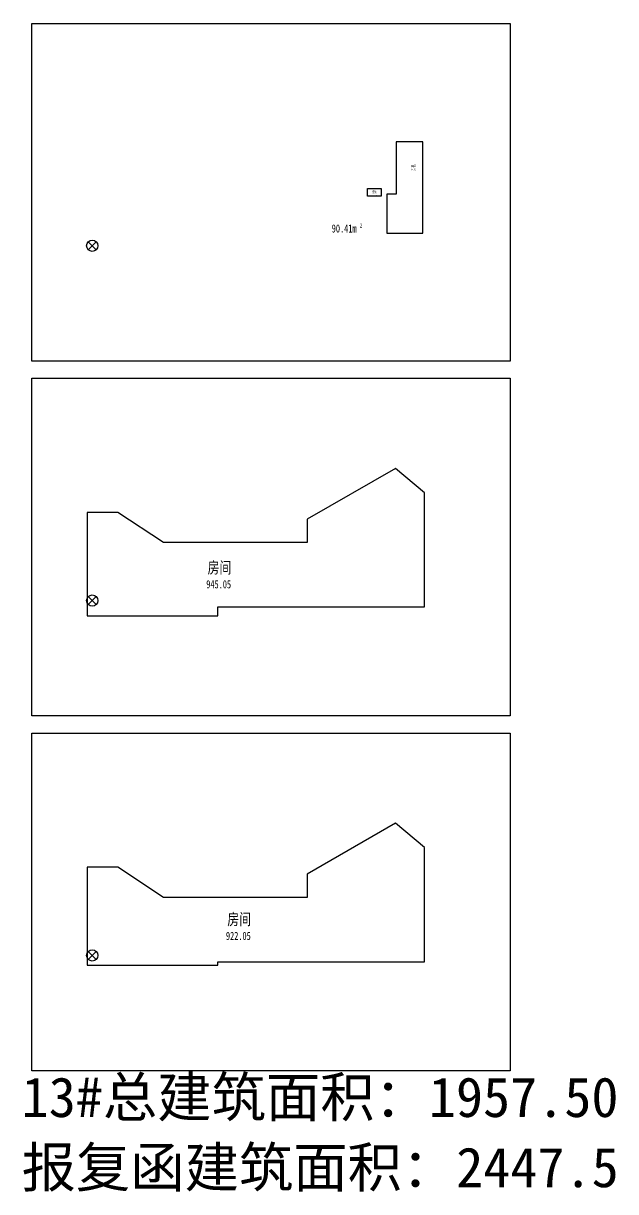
# Model space of a CAD drawing. Extents: x -228436 to 663611, y -207485 to 163917.
# Drawn here: x 559514 to 663611, y -41539 to 163915 of the extents above; entities that cross this region are included whole.
import ezdxf

# ---------------------------------------------------------------- set-up
doc = ezdxf.new("R2010")
doc.units = 0
doc.header["$LTSCALE"] = 1000
doc.layers.get('0').update_dxf_attribs({"linetype": 'CONTINUOUS'})
doc.layers.get('Defpoints').update_dxf_attribs({"linetype": 'CONTINUOUS'})
doc.layers.add('104 13#平面$0$02-TEXT_房间', color=7, linetype='CONTINUOUS')
doc.layers.add('104 13#平面$0$04-不打印_辅助线', color=165, linetype='CONTINUOUS', plot=False)
doc.layers.add('104 13#平面$0$04-不打印_面积', color=5, linetype='CONTINUOUS', plot=False)
doc.styles.add('104 13#平面$0$_TCH_SPACE', font='STXIHEI.TTF', dxfattribs={"width": 0.75, "height": 5})
doc.styles.add('104 13#平面$0$Arial', font='STXIHEI.TTF', dxfattribs={"width": 0.75, "height": 1750})

# ---------------------------------------------------------------- blocks, each defined once
blk = doc.blocks.new('104 13#平面$0$fdsgdfg')
at = {"layer": '104 13#平面$0$04-不打印_辅助线', "color": 2}
for p, q in [((-74165, 144386), (-72766, 145784)), ((-74165, 145784), (-72766, 144386)), ((-74165, 81986), (-72766, 83384)), ((-74165, 83384), (-72766, 81986)), ((-74165, 19586), (-72766, 20984)), ((-74165, 20984), (-72766, 19586))]:
    blk.add_line(p, q, dxfattribs=at)
at = {"layer": '104 13#平面$0$04-不打印_辅助线'}
for points in [[(-84100, 184200), (0, 184200), (0, 124800), (-84100, 124800)], [(-84100, 121800), (0, 121800), (0, 62400), (-84100, 62400)], [(-84100, 59400), (0, 59400), (0, 0), (-84100, 0)]]:
    blk.add_lwpolyline(points, close=True, dxfattribs=at)
at = {"layer": '104 13#平面$0$04-不打印_辅助线', "color": 2}
for centre in [(-73465, 145085), (-73465, 82685), (-73465, 20285)]:
    blk.add_circle(centre, 989, dxfattribs=at)
blk = doc.blocks.new('104 13#平面')
at = {"layer": '104 13#平面$0$04-不打印_面积', "color": 1}
for points in [[(166423, 127000), (166423, 143100), (161723, 143100), (161723, 133900), (160074, 133900), (160074, 127000)], [(156723, 134900), (159123, 134900), (159123, 133500), (156723, 133500)], [(166723, 61300), (166723, 81360), (161628, 85635), (146123, 76700), (146123, 72600), (120823, 72600), (112816, 77900), (107423, 77900), (107423, 59700), (130423, 59700), (130423, 61300)], [(166723, -1100), (166723, 18960), (161628, 23235), (146123, 14300), (146123, 10200), (120823, 10200), (112816, 15500), (107423, 15500), (107423, -1700), (130423, -1700), (130423, -1100)]]:
    blk.add_lwpolyline(points, close=True, dxfattribs=at)
at = {"layer": 'Defpoints'}
blk.add_blockref('104 13#平面$0$fdsgdfg', (181789, -20285), dxfattribs=at)
at = {"layer": '104 13#平面$0$02-TEXT_房间', "style": '104 13#平面$0$_TCH_SPACE', "width": 0.75}
for s, height, p in [('房间', 407.8, (164370, 138612)), ('87.05', 285.4, (164399, 138087)), ('房间', 407.8, (157560, 134057)), ('3.36', 285.4, (157669, 133532)), ('90.41m', 1427.1, (150420, 127136)), ('2', 714, (155336, 128011)), ('房间', 2038.8, (128604, 67184)), ('945.05', 1427.1, (128362, 64559)), ('房间', 2038.8, (132065, 5349)), ('922.05', 1427.1, (131823, 2724))]:
    blk.add_text(s, height=height, dxfattribs=at).set_placement(p)
at = {"layer": '104 13#平面$0$04-不打印_辅助线', "color": 1, "style": '104 13#平面$0$Arial'}
blk.add_text('13#总建筑面积：1957.50', height=7000, rotation=0, dxfattribs=at).set_placement((95913, -28417))
at = {"layer": '104 13#平面$0$04-不打印_辅助线', "style": '104 13#平面$0$_TCH_SPACE', "width": 0.75}
blk.add_text('0.75', height=122.3, dxfattribs=at).set_placement((179983, -34974))
at = {"layer": 'Defpoints', "color": 2, "style": '104 13#平面$0$Arial'}
blk.add_text('报复函建筑面积：2447.5', height=7000, rotation=0, dxfattribs=at).set_placement((95913, -40756))

msp = doc.modelspace()

# ---------------------------------------------------------------- block references
msp.add_blockref('104 13#平面', (463295.2, 0))

doc.saveas('drawing.dxf')
